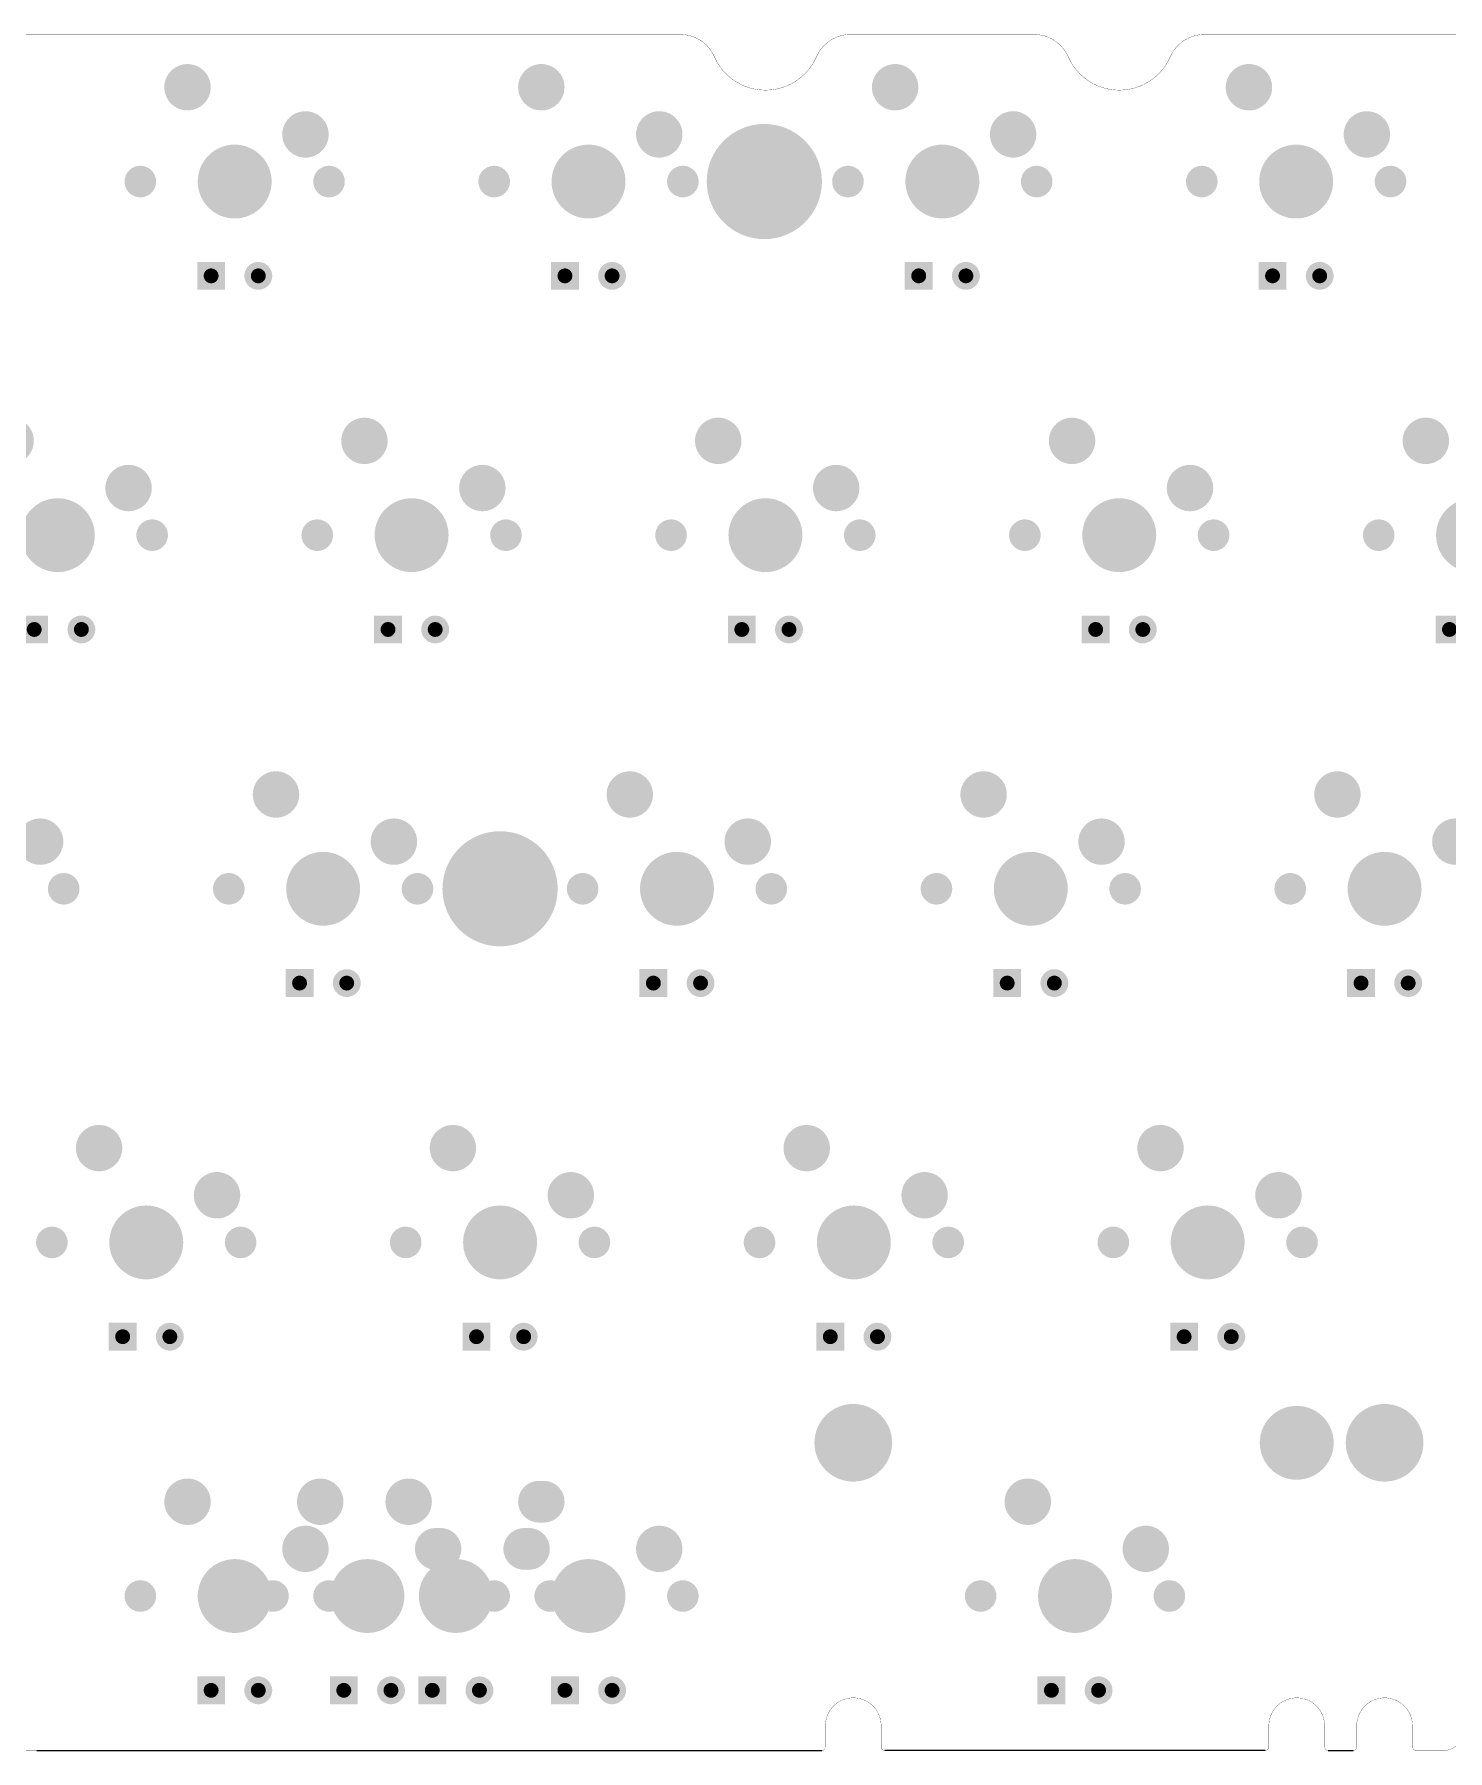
# Model space of a CAD drawing. Header units: millimetres. Extents: x 284 to 586, y -71 to 23.
# Drawn here: x 434 to 510.1, y -71.2 to 21.3 of the extents above; entities that cross this region are included whole.
import ezdxf

# ---------------------------------------------------------------- set-up
doc = ezdxf.new("R2010")
doc.units = ezdxf.units.MM
for name, color, linetype in [('BottomSolder', 6, 'Continuous'), ('KeepOutLayer', 6, 'Continuous'), ('PadHoleLayer', 7, 'Continuous')]:
    doc.layers.add(name, color=color, linetype=linetype)

# ---------------------------------------------------------------- blocks, each defined once
blk = doc.blocks.new('MX1UP__7')
at = {"layer": 'BottomSolder'}
for points, const_width in [([(-1.645, 5.08, 1), (-0.895, 5.08, 1)], 0.75), ([(-0.995, 0, 1), (0.995, 0, 1)], 1.99), ([(-5.505, 0, 1), (-4.655, 0, 1)], 0.85), ([(4.655, 0, 1), (5.505, 0, 1)], 0.85), ([(-4.435, -2.54, 1), (-3.185, -2.54, 1)], 1.25), ([(1.915, -5.08, 1), (3.165, -5.08, 1)], 1.25)]:
    blk.add_lwpolyline(points, format="xyb", close=True, dxfattribs=dict(at, const_width=const_width))
blk.add_solid([(2.02, 5.83), (0.52, 5.83), (2.02, 4.33), (0.52, 4.33)], dxfattribs=at)
at = {"layer": 'PadHoleLayer'}
for points, const_width in [([(-1.47, 5.08, 1), (-1.07, 5.08, 1)], 0.4), ([(1.07, 5.08, 1), (1.47, 5.08, 1)], 0.4), ([(-0.995, 0, 1), (0.995, 0, 1)], 1.99), ([(-5.505, 0, 1), (-4.655, 0, 1)], 0.85), ([(4.655, 0, 1), (5.505, 0, 1)], 0.85), ([(-4.185, -2.54, 1), (-3.435, -2.54, 1)], 0.751), ([(2.165, -5.08, 1), (2.915, -5.08, 1)], 0.751)]:
    blk.add_lwpolyline(points, format="xyb", close=True, dxfattribs=dict(at, const_width=const_width))
blk = doc.blocks.new('MX1UP__11')
at = {"layer": 'BottomSolder'}
for points, const_width in [([(-1.645, 5.08, 1), (-0.895, 5.08, 1)], 0.75), ([(-0.995, 0, 1), (0.995, 0, 1)], 1.99), ([(-5.505, 0, 1), (-4.655, 0, 1)], 0.85), ([(4.655, 0, 1), (5.505, 0, 1)], 0.85), ([(-4.435, -2.54, 1), (-3.185, -2.54, 1)], 1.25), ([(1.915, -5.08, 1), (3.165, -5.08, 1)], 1.25)]:
    blk.add_lwpolyline(points, format="xyb", close=True, dxfattribs=dict(at, const_width=const_width))
blk.add_solid([(2.02, 5.83), (0.52, 5.83), (2.02, 4.33), (0.52, 4.33)], dxfattribs=at)
at = {"layer": 'PadHoleLayer'}
for points, const_width in [([(-1.47, 5.08, 1), (-1.07, 5.08, 1)], 0.4), ([(1.07, 5.08, 1), (1.47, 5.08, 1)], 0.4), ([(-0.995, 0, 1), (0.995, 0, 1)], 1.99), ([(-5.505, 0, 1), (-4.655, 0, 1)], 0.85), ([(4.655, 0, 1), (5.505, 0, 1)], 0.85), ([(-4.185, -2.54, 1), (-3.435, -2.54, 1)], 0.751), ([(2.165, -5.08, 1), (2.915, -5.08, 1)], 0.751)]:
    blk.add_lwpolyline(points, format="xyb", close=True, dxfattribs=dict(at, const_width=const_width))
blk = doc.blocks.new('MX1UP__12')
at = {"layer": 'BottomSolder'}
for points, const_width in [([(-1.645, 5.08, 1), (-0.895, 5.08, 1)], 0.75), ([(-0.995, 0, 1), (0.995, 0, 1)], 1.99), ([(-5.505, 0, 1), (-4.655, 0, 1)], 0.85), ([(4.655, 0, 1), (5.505, 0, 1)], 0.85), ([(-4.435, -2.54, 1), (-3.185, -2.54, 1)], 1.25), ([(1.915, -5.08, 1), (3.165, -5.08, 1)], 1.25)]:
    blk.add_lwpolyline(points, format="xyb", close=True, dxfattribs=dict(at, const_width=const_width))
blk.add_solid([(2.02, 5.83), (0.52, 5.83), (2.02, 4.33), (0.52, 4.33)], dxfattribs=at)
at = {"layer": 'PadHoleLayer'}
for points, const_width in [([(-1.47, 5.08, 1), (-1.07, 5.08, 1)], 0.4), ([(1.07, 5.08, 1), (1.47, 5.08, 1)], 0.4), ([(-0.995, 0, 1), (0.995, 0, 1)], 1.99), ([(-5.505, 0, 1), (-4.655, 0, 1)], 0.85), ([(4.655, 0, 1), (5.505, 0, 1)], 0.85), ([(-4.185, -2.54, 1), (-3.435, -2.54, 1)], 0.751), ([(2.165, -5.08, 1), (2.915, -5.08, 1)], 0.751)]:
    blk.add_lwpolyline(points, format="xyb", close=True, dxfattribs=dict(at, const_width=const_width))
blk = doc.blocks.new('MX1UP__14')
at = {"layer": 'BottomSolder'}
for points, const_width in [([(-1.645, 5.08, 1), (-0.895, 5.08, 1)], 0.75), ([(-0.995, 0, 1), (0.995, 0, 1)], 1.99), ([(-5.505, 0, 1), (-4.655, 0, 1)], 0.85), ([(4.655, 0, 1), (5.505, 0, 1)], 0.85), ([(-4.435, -2.54, 1), (-3.185, -2.54, 1)], 1.25), ([(1.915, -5.08, 1), (3.165, -5.08, 1)], 1.25)]:
    blk.add_lwpolyline(points, format="xyb", close=True, dxfattribs=dict(at, const_width=const_width))
blk.add_solid([(2.02, 5.83), (0.52, 5.83), (2.02, 4.33), (0.52, 4.33)], dxfattribs=at)
at = {"layer": 'PadHoleLayer'}
for points, const_width in [([(-1.47, 5.08, 1), (-1.07, 5.08, 1)], 0.4), ([(1.07, 5.08, 1), (1.47, 5.08, 1)], 0.4), ([(-0.995, 0, 1), (0.995, 0, 1)], 1.99), ([(-5.505, 0, 1), (-4.655, 0, 1)], 0.85), ([(4.655, 0, 1), (5.505, 0, 1)], 0.85), ([(-4.185, -2.54, 1), (-3.435, -2.54, 1)], 0.751), ([(2.165, -5.08, 1), (2.915, -5.08, 1)], 0.751)]:
    blk.add_lwpolyline(points, format="xyb", close=True, dxfattribs=dict(at, const_width=const_width))
blk = doc.blocks.new('MX1UP__17')
at = {"layer": 'BottomSolder'}
for points, const_width in [([(-1.645, 5.08, 1), (-0.895, 5.08, 1)], 0.75), ([(-0.995, 0, 1), (0.995, 0, 1)], 1.99), ([(-5.505, 0, 1), (-4.655, 0, 1)], 0.85), ([(4.655, 0, 1), (5.505, 0, 1)], 0.85), ([(-4.435, -2.54, 1), (-3.185, -2.54, 1)], 1.25), ([(1.852, -5.08, 1), (2.974, -5.08, 1)], 1.123), ([(2.106, -5.08, 1), (3.228, -5.08, 1)], 1.123)]:
    blk.add_lwpolyline(points, format="xyb", close=True, dxfattribs=dict(at, const_width=const_width))
at = {"layer": 'BottomSolder', "const_width": 2.245}
blk.add_lwpolyline([(2.667, -5.08), (2.413, -5.08)], dxfattribs=at)
at = {"layer": 'BottomSolder'}
blk.add_solid([(2.02, 5.83), (0.52, 5.83), (2.02, 4.33), (0.52, 4.33)], dxfattribs=at)
at = {"layer": 'PadHoleLayer'}
for points, const_width in [([(-1.47, 5.08, 1), (-1.07, 5.08, 1)], 0.4), ([(1.07, 5.08, 1), (1.47, 5.08, 1)], 0.4), ([(-0.995, 0, 1), (0.995, 0, 1)], 1.99), ([(-5.505, 0, 1), (-4.655, 0, 1)], 0.85), ([(4.655, 0, 1), (5.505, 0, 1)], 0.85), ([(-4.185, -2.54, 1), (-3.435, -2.54, 1)], 0.751), ([(2.165, -5.08, 1), (2.915, -5.08, 1)], 0.751)]:
    blk.add_lwpolyline(points, format="xyb", close=True, dxfattribs=dict(at, const_width=const_width))
blk = doc.blocks.new('MX1UP__18')
at = {"layer": 'BottomSolder'}
for points, const_width in [([(-1.645, 5.08, 1), (-0.895, 5.08, 1)], 0.75), ([(-0.995, 0, 1), (0.995, 0, 1)], 1.99), ([(-5.505, 0, 1), (-4.655, 0, 1)], 0.85), ([(4.655, 0, 1), (5.505, 0, 1)], 0.85), ([(-4.435, -2.54, 1), (-3.185, -2.54, 1)], 1.25), ([(1.915, -5.08, 1), (3.165, -5.08, 1)], 1.25)]:
    blk.add_lwpolyline(points, format="xyb", close=True, dxfattribs=dict(at, const_width=const_width))
blk.add_solid([(2.02, 5.83), (0.52, 5.83), (2.02, 4.33), (0.52, 4.33)], dxfattribs=at)
at = {"layer": 'PadHoleLayer'}
for points, const_width in [([(-1.47, 5.08, 1), (-1.07, 5.08, 1)], 0.4), ([(1.07, 5.08, 1), (1.47, 5.08, 1)], 0.4), ([(-0.995, 0, 1), (0.995, 0, 1)], 1.99), ([(-5.505, 0, 1), (-4.655, 0, 1)], 0.85), ([(4.655, 0, 1), (5.505, 0, 1)], 0.85), ([(-4.185, -2.54, 1), (-3.435, -2.54, 1)], 0.751), ([(2.165, -5.08, 1), (2.915, -5.08, 1)], 0.751)]:
    blk.add_lwpolyline(points, format="xyb", close=True, dxfattribs=dict(at, const_width=const_width))
blk = doc.blocks.new('MX1UP__28')
at = {"layer": 'BottomSolder'}
for points, const_width in [([(-1.645, 5.08, 1), (-0.895, 5.08, 1)], 0.75), ([(-0.995, 0, 1), (0.995, 0, 1)], 1.99), ([(-5.505, 0, 1), (-4.655, 0, 1)], 0.85), ([(4.655, 0, 1), (5.505, 0, 1)], 0.85), ([(-4.435, -2.54, 1), (-3.185, -2.54, 1)], 1.25), ([(1.915, -5.08, 1), (3.165, -5.08, 1)], 1.25)]:
    blk.add_lwpolyline(points, format="xyb", close=True, dxfattribs=dict(at, const_width=const_width))
blk.add_solid([(2.02, 5.83), (0.52, 5.83), (2.02, 4.33), (0.52, 4.33)], dxfattribs=at)
at = {"layer": 'PadHoleLayer'}
for points, const_width in [([(-1.47, 5.08, 1), (-1.07, 5.08, 1)], 0.4), ([(1.07, 5.08, 1), (1.47, 5.08, 1)], 0.4), ([(-0.995, 0, 1), (0.995, 0, 1)], 1.99), ([(-5.505, 0, 1), (-4.655, 0, 1)], 0.85), ([(4.655, 0, 1), (5.505, 0, 1)], 0.85), ([(-4.185, -2.54, 1), (-3.435, -2.54, 1)], 0.751), ([(2.165, -5.08, 1), (2.915, -5.08, 1)], 0.751)]:
    blk.add_lwpolyline(points, format="xyb", close=True, dxfattribs=dict(at, const_width=const_width))
blk = doc.blocks.new('MX1UP__37')
at = {"layer": 'BottomSolder'}
for points, const_width in [([(-1.645, 5.08, 1), (-0.895, 5.08, 1)], 0.75), ([(-0.995, 0, 1), (0.995, 0, 1)], 1.99), ([(-5.505, 0, 1), (-4.655, 0, 1)], 0.85), ([(4.655, 0, 1), (5.505, 0, 1)], 0.85), ([(-4.435, -2.54, 1), (-3.185, -2.54, 1)], 1.25), ([(1.915, -5.08, 1), (3.165, -5.08, 1)], 1.25)]:
    blk.add_lwpolyline(points, format="xyb", close=True, dxfattribs=dict(at, const_width=const_width))
blk.add_solid([(2.02, 5.83), (0.52, 5.83), (2.02, 4.33), (0.52, 4.33)], dxfattribs=at)
at = {"layer": 'PadHoleLayer'}
for points, const_width in [([(-1.47, 5.08, 1), (-1.07, 5.08, 1)], 0.4), ([(1.07, 5.08, 1), (1.47, 5.08, 1)], 0.4), ([(-0.995, 0, 1), (0.995, 0, 1)], 1.99), ([(-5.505, 0, 1), (-4.655, 0, 1)], 0.85), ([(4.655, 0, 1), (5.505, 0, 1)], 0.85), ([(-4.185, -2.54, 1), (-3.435, -2.54, 1)], 0.751), ([(2.165, -5.08, 1), (2.915, -5.08, 1)], 0.751)]:
    blk.add_lwpolyline(points, format="xyb", close=True, dxfattribs=dict(at, const_width=const_width))
blk = doc.blocks.new('MX1UP__40')
at = {"layer": 'BottomSolder'}
for points, const_width in [([(-1.645, 5.08, 1), (-0.895, 5.08, 1)], 0.75), ([(-0.995, 0, 1), (0.995, 0, 1)], 1.99), ([(-5.505, 0, 1), (-4.655, 0, 1)], 0.85), ([(4.655, 0, 1), (5.505, 0, 1)], 0.85), ([(-4.435, -2.54, 1), (-3.185, -2.54, 1)], 1.25), ([(1.915, -5.08, 1), (3.165, -5.08, 1)], 1.25)]:
    blk.add_lwpolyline(points, format="xyb", close=True, dxfattribs=dict(at, const_width=const_width))
blk.add_solid([(2.02, 5.83), (0.52, 5.83), (2.02, 4.33), (0.52, 4.33)], dxfattribs=at)
at = {"layer": 'PadHoleLayer'}
for points, const_width in [([(-1.47, 5.08, 1), (-1.07, 5.08, 1)], 0.4), ([(1.07, 5.08, 1), (1.47, 5.08, 1)], 0.4), ([(-0.995, 0, 1), (0.995, 0, 1)], 1.99), ([(-5.505, 0, 1), (-4.655, 0, 1)], 0.85), ([(4.655, 0, 1), (5.505, 0, 1)], 0.85), ([(-4.185, -2.54, 1), (-3.435, -2.54, 1)], 0.751), ([(2.165, -5.08, 1), (2.915, -5.08, 1)], 0.751)]:
    blk.add_lwpolyline(points, format="xyb", close=True, dxfattribs=dict(at, const_width=const_width))
blk = doc.blocks.new('MX1UP__41')
at = {"layer": 'BottomSolder'}
for points, const_width in [([(-1.645, 5.08, 1), (-0.895, 5.08, 1)], 0.75), ([(-0.995, 0, 1), (0.995, 0, 1)], 1.99), ([(-5.505, 0, 1), (-4.655, 0, 1)], 0.85), ([(4.655, 0, 1), (5.505, 0, 1)], 0.85), ([(-4.435, -2.54, 1), (-3.185, -2.54, 1)], 1.25), ([(1.915, -5.08, 1), (3.165, -5.08, 1)], 1.25)]:
    blk.add_lwpolyline(points, format="xyb", close=True, dxfattribs=dict(at, const_width=const_width))
blk.add_solid([(2.02, 5.83), (0.52, 5.83), (2.02, 4.33), (0.52, 4.33)], dxfattribs=at)
at = {"layer": 'PadHoleLayer'}
for points, const_width in [([(-1.47, 5.08, 1), (-1.07, 5.08, 1)], 0.4), ([(1.07, 5.08, 1), (1.47, 5.08, 1)], 0.4), ([(-0.995, 0, 1), (0.995, 0, 1)], 1.99), ([(-5.505, 0, 1), (-4.655, 0, 1)], 0.85), ([(4.655, 0, 1), (5.505, 0, 1)], 0.85), ([(-4.185, -2.54, 1), (-3.435, -2.54, 1)], 0.751), ([(2.165, -5.08, 1), (2.915, -5.08, 1)], 0.751)]:
    blk.add_lwpolyline(points, format="xyb", close=True, dxfattribs=dict(at, const_width=const_width))
blk = doc.blocks.new('MX1UP__42')
at = {"layer": 'BottomSolder'}
for points, const_width in [([(-1.645, 5.08, 1), (-0.895, 5.08, 1)], 0.75), ([(-0.995, 0, 1), (0.995, 0, 1)], 1.99), ([(-5.505, 0, 1), (-4.655, 0, 1)], 0.85), ([(4.655, 0, 1), (5.505, 0, 1)], 0.85), ([(-4.435, -2.54, 1), (-3.185, -2.54, 1)], 1.25), ([(1.915, -5.08, 1), (3.165, -5.08, 1)], 1.25)]:
    blk.add_lwpolyline(points, format="xyb", close=True, dxfattribs=dict(at, const_width=const_width))
blk.add_solid([(2.02, 5.83), (0.52, 5.83), (2.02, 4.33), (0.52, 4.33)], dxfattribs=at)
at = {"layer": 'PadHoleLayer'}
for points, const_width in [([(-1.47, 5.08, 1), (-1.07, 5.08, 1)], 0.4), ([(1.07, 5.08, 1), (1.47, 5.08, 1)], 0.4), ([(-0.995, 0, 1), (0.995, 0, 1)], 1.99), ([(-5.505, 0, 1), (-4.655, 0, 1)], 0.85), ([(4.655, 0, 1), (5.505, 0, 1)], 0.85), ([(-4.185, -2.54, 1), (-3.435, -2.54, 1)], 0.751), ([(2.165, -5.08, 1), (2.915, -5.08, 1)], 0.751)]:
    blk.add_lwpolyline(points, format="xyb", close=True, dxfattribs=dict(at, const_width=const_width))
blk = doc.blocks.new('MX1UP__44')
at = {"layer": 'BottomSolder'}
for points, const_width in [([(-1.645, 5.08, 1), (-0.895, 5.08, 1)], 0.75), ([(-0.995, 0, 1), (0.995, 0, 1)], 1.99), ([(-5.505, 0, 1), (-4.655, 0, 1)], 0.85), ([(4.655, 0, 1), (5.505, 0, 1)], 0.85), ([(-4.435, -2.54, 1), (-3.185, -2.54, 1)], 1.25), ([(1.915, -5.08, 1), (3.165, -5.08, 1)], 1.25)]:
    blk.add_lwpolyline(points, format="xyb", close=True, dxfattribs=dict(at, const_width=const_width))
blk.add_solid([(2.02, 5.83), (0.52, 5.83), (2.02, 4.33), (0.52, 4.33)], dxfattribs=at)
at = {"layer": 'PadHoleLayer'}
for points, const_width in [([(-1.47, 5.08, 1), (-1.07, 5.08, 1)], 0.4), ([(1.07, 5.08, 1), (1.47, 5.08, 1)], 0.4), ([(-0.995, 0, 1), (0.995, 0, 1)], 1.99), ([(-5.505, 0, 1), (-4.655, 0, 1)], 0.85), ([(4.655, 0, 1), (5.505, 0, 1)], 0.85), ([(-4.185, -2.54, 1), (-3.435, -2.54, 1)], 0.751), ([(2.165, -5.08, 1), (2.915, -5.08, 1)], 0.751)]:
    blk.add_lwpolyline(points, format="xyb", close=True, dxfattribs=dict(at, const_width=const_width))
blk = doc.blocks.new('MX1UP__47')
at = {"layer": 'BottomSolder'}
for points, const_width in [([(-1.645, 5.08, 1), (-0.895, 5.08, 1)], 0.75), ([(-0.995, 0, 1), (0.995, 0, 1)], 1.99), ([(-5.505, 0, 1), (-4.655, 0, 1)], 0.85), ([(4.655, 0, 1), (5.505, 0, 1)], 0.85), ([(-4.435, -2.54, 1), (-3.185, -2.54, 1)], 1.25), ([(1.915, -5.08, 1), (3.165, -5.08, 1)], 1.25)]:
    blk.add_lwpolyline(points, format="xyb", close=True, dxfattribs=dict(at, const_width=const_width))
blk.add_solid([(2.02, 5.83), (0.52, 5.83), (2.02, 4.33), (0.52, 4.33)], dxfattribs=at)
at = {"layer": 'PadHoleLayer'}
for points, const_width in [([(-1.47, 5.08, 1), (-1.07, 5.08, 1)], 0.4), ([(1.07, 5.08, 1), (1.47, 5.08, 1)], 0.4), ([(-0.995, 0, 1), (0.995, 0, 1)], 1.99), ([(-5.505, 0, 1), (-4.655, 0, 1)], 0.85), ([(4.655, 0, 1), (5.505, 0, 1)], 0.85), ([(-4.185, -2.54, 1), (-3.435, -2.54, 1)], 0.751), ([(2.165, -5.08, 1), (2.915, -5.08, 1)], 0.751)]:
    blk.add_lwpolyline(points, format="xyb", close=True, dxfattribs=dict(at, const_width=const_width))
blk = doc.blocks.new('MX1UP__51')
at = {"layer": 'BottomSolder'}
for points, const_width in [([(-1.645, 5.08, 1), (-0.895, 5.08, 1)], 0.75), ([(-0.995, 0, 1), (0.995, 0, 1)], 1.99), ([(-5.505, 0, 1), (-4.655, 0, 1)], 0.85), ([(4.655, 0, 1), (5.505, 0, 1)], 0.85), ([(-4.435, -2.54, 1), (-3.185, -2.54, 1)], 1.25), ([(1.915, -5.08, 1), (3.165, -5.08, 1)], 1.25)]:
    blk.add_lwpolyline(points, format="xyb", close=True, dxfattribs=dict(at, const_width=const_width))
blk.add_solid([(2.02, 5.83), (0.52, 5.83), (2.02, 4.33), (0.52, 4.33)], dxfattribs=at)
at = {"layer": 'PadHoleLayer'}
for points, const_width in [([(-1.47, 5.08, 1), (-1.07, 5.08, 1)], 0.4), ([(1.07, 5.08, 1), (1.47, 5.08, 1)], 0.4), ([(-0.995, 0, 1), (0.995, 0, 1)], 1.99), ([(-5.505, 0, 1), (-4.655, 0, 1)], 0.85), ([(4.655, 0, 1), (5.505, 0, 1)], 0.85), ([(-4.185, -2.54, 1), (-3.435, -2.54, 1)], 0.751), ([(2.165, -5.08, 1), (2.915, -5.08, 1)], 0.751)]:
    blk.add_lwpolyline(points, format="xyb", close=True, dxfattribs=dict(at, const_width=const_width))
blk = doc.blocks.new('MX1UP__54')
at = {"layer": 'BottomSolder'}
for points, const_width in [([(-1.645, 5.08, 1), (-0.895, 5.08, 1)], 0.75), ([(-0.995, 0, 1), (0.995, 0, 1)], 1.99), ([(-5.505, 0, 1), (-4.655, 0, 1)], 0.85), ([(4.655, 0, 1), (5.505, 0, 1)], 0.85), ([(-4.435, -2.54, 1), (-3.185, -2.54, 1)], 1.25), ([(1.915, -5.08, 1), (3.165, -5.08, 1)], 1.25)]:
    blk.add_lwpolyline(points, format="xyb", close=True, dxfattribs=dict(at, const_width=const_width))
blk.add_solid([(2.02, 5.83), (0.52, 5.83), (2.02, 4.33), (0.52, 4.33)], dxfattribs=at)
at = {"layer": 'PadHoleLayer'}
for points, const_width in [([(-1.47, 5.08, 1), (-1.07, 5.08, 1)], 0.4), ([(1.07, 5.08, 1), (1.47, 5.08, 1)], 0.4), ([(-0.995, 0, 1), (0.995, 0, 1)], 1.99), ([(-5.505, 0, 1), (-4.655, 0, 1)], 0.85), ([(4.655, 0, 1), (5.505, 0, 1)], 0.85), ([(-4.185, -2.54, 1), (-3.435, -2.54, 1)], 0.751), ([(2.165, -5.08, 1), (2.915, -5.08, 1)], 0.751)]:
    blk.add_lwpolyline(points, format="xyb", close=True, dxfattribs=dict(at, const_width=const_width))
blk = doc.blocks.new('MX1UP__63')
at = {"layer": 'BottomSolder'}
for points, const_width in [([(-1.645, 5.08, 1), (-0.895, 5.08, 1)], 0.75), ([(-0.995, 0, 1), (0.995, 0, 1)], 1.99), ([(-5.505, 0, 1), (-4.655, 0, 1)], 0.85), ([(4.655, 0, 1), (5.505, 0, 1)], 0.85), ([(-4.435, -2.54, 1), (-3.185, -2.54, 1)], 1.25), ([(1.915, -5.08, 1), (3.165, -5.08, 1)], 1.25)]:
    blk.add_lwpolyline(points, format="xyb", close=True, dxfattribs=dict(at, const_width=const_width))
blk.add_solid([(2.02, 5.83), (0.52, 5.83), (2.02, 4.33), (0.52, 4.33)], dxfattribs=at)
at = {"layer": 'PadHoleLayer'}
for points, const_width in [([(-1.47, 5.08, 1), (-1.07, 5.08, 1)], 0.4), ([(1.07, 5.08, 1), (1.47, 5.08, 1)], 0.4), ([(-0.995, 0, 1), (0.995, 0, 1)], 1.99), ([(-5.505, 0, 1), (-4.655, 0, 1)], 0.85), ([(4.655, 0, 1), (5.505, 0, 1)], 0.85), ([(-4.185, -2.54, 1), (-3.435, -2.54, 1)], 0.751), ([(2.165, -5.08, 1), (2.915, -5.08, 1)], 0.751)]:
    blk.add_lwpolyline(points, format="xyb", close=True, dxfattribs=dict(at, const_width=const_width))
blk = doc.blocks.new('MX1UP__64')
at = {"layer": 'BottomSolder'}
for points, const_width in [([(-1.645, 5.08, 1), (-0.895, 5.08, 1)], 0.75), ([(-0.995, 0, 1), (0.995, 0, 1)], 1.99), ([(-5.505, 0, 1), (-4.655, 0, 1)], 0.85), ([(4.655, 0, 1), (5.505, 0, 1)], 0.85), ([(-4.435, -2.54, 1), (-3.185, -2.54, 1)], 1.25), ([(1.915, -5.08, 1), (3.165, -5.08, 1)], 1.25)]:
    blk.add_lwpolyline(points, format="xyb", close=True, dxfattribs=dict(at, const_width=const_width))
blk.add_solid([(2.02, 5.83), (0.52, 5.83), (2.02, 4.33), (0.52, 4.33)], dxfattribs=at)
at = {"layer": 'PadHoleLayer'}
for points, const_width in [([(-1.47, 5.08, 1), (-1.07, 5.08, 1)], 0.4), ([(1.07, 5.08, 1), (1.47, 5.08, 1)], 0.4), ([(-0.995, 0, 1), (0.995, 0, 1)], 1.99), ([(-5.505, 0, 1), (-4.655, 0, 1)], 0.85), ([(4.655, 0, 1), (5.505, 0, 1)], 0.85), ([(-4.185, -2.54, 1), (-3.435, -2.54, 1)], 0.751), ([(2.165, -5.08, 1), (2.915, -5.08, 1)], 0.751)]:
    blk.add_lwpolyline(points, format="xyb", close=True, dxfattribs=dict(at, const_width=const_width))
blk = doc.blocks.new('MX1UP__65')
at = {"layer": 'BottomSolder'}
for points, const_width in [([(-1.645, 5.08, 1), (-0.895, 5.08, 1)], 0.75), ([(-0.995, 0, 1), (0.995, 0, 1)], 1.99), ([(-5.505, 0, 1), (-4.655, 0, 1)], 0.85), ([(4.655, 0, 1), (5.505, 0, 1)], 0.85), ([(-4.435, -2.54, 1), (-3.185, -2.54, 1)], 1.25), ([(1.915, -5.08, 1), (3.165, -5.08, 1)], 1.25)]:
    blk.add_lwpolyline(points, format="xyb", close=True, dxfattribs=dict(at, const_width=const_width))
blk.add_solid([(2.02, 5.83), (0.52, 5.83), (2.02, 4.33), (0.52, 4.33)], dxfattribs=at)
at = {"layer": 'PadHoleLayer'}
for points, const_width in [([(-1.47, 5.08, 1), (-1.07, 5.08, 1)], 0.4), ([(1.07, 5.08, 1), (1.47, 5.08, 1)], 0.4), ([(-0.995, 0, 1), (0.995, 0, 1)], 1.99), ([(-5.505, 0, 1), (-4.655, 0, 1)], 0.85), ([(4.655, 0, 1), (5.505, 0, 1)], 0.85), ([(-4.185, -2.54, 1), (-3.435, -2.54, 1)], 0.751), ([(2.165, -5.08, 1), (2.915, -5.08, 1)], 0.751)]:
    blk.add_lwpolyline(points, format="xyb", close=True, dxfattribs=dict(at, const_width=const_width))
blk = doc.blocks.new('MX1UP__66')
at = {"layer": 'BottomSolder'}
for points, const_width in [([(-1.645, 5.08, 1), (-0.895, 5.08, 1)], 0.75), ([(-0.995, 0, 1), (0.995, 0, 1)], 1.99), ([(-5.505, 0, 1), (-4.655, 0, 1)], 0.85), ([(4.655, 0, 1), (5.505, 0, 1)], 0.85), ([(-4.435, -2.54, 1), (-3.185, -2.54, 1)], 1.25), ([(1.915, -5.08, 1), (3.165, -5.08, 1)], 1.25)]:
    blk.add_lwpolyline(points, format="xyb", close=True, dxfattribs=dict(at, const_width=const_width))
blk.add_solid([(2.02, 5.83), (0.52, 5.83), (2.02, 4.33), (0.52, 4.33)], dxfattribs=at)
at = {"layer": 'PadHoleLayer'}
for points, const_width in [([(-1.47, 5.08, 1), (-1.07, 5.08, 1)], 0.4), ([(1.07, 5.08, 1), (1.47, 5.08, 1)], 0.4), ([(-0.995, 0, 1), (0.995, 0, 1)], 1.99), ([(-5.505, 0, 1), (-4.655, 0, 1)], 0.85), ([(4.655, 0, 1), (5.505, 0, 1)], 0.85), ([(-4.185, -2.54, 1), (-3.435, -2.54, 1)], 0.751), ([(2.165, -5.08, 1), (2.915, -5.08, 1)], 0.751)]:
    blk.add_lwpolyline(points, format="xyb", close=True, dxfattribs=dict(at, const_width=const_width))
blk = doc.blocks.new('MX1UP__82')
at = {"layer": 'BottomSolder'}
for points, const_width in [([(-1.645, 5.08, 1), (-0.895, 5.08, 1)], 0.75), ([(-0.995, 0, 1), (0.995, 0, 1)], 1.99), ([(-5.505, 0, 1), (-4.655, 0, 1)], 0.85), ([(4.655, 0, 1), (5.505, 0, 1)], 0.85), ([(-4.498, -2.54, 1), (-3.376, -2.54, 1)], 1.123), ([(-4.244, -2.54, 1), (-3.122, -2.54, 1)], 1.123), ([(1.915, -5.08, 1), (3.165, -5.08, 1)], 1.25)]:
    blk.add_lwpolyline(points, format="xyb", close=True, dxfattribs=dict(at, const_width=const_width))
at = {"layer": 'BottomSolder', "const_width": 2.245}
blk.add_lwpolyline([(-3.683, -2.54), (-3.937, -2.54)], dxfattribs=at)
at = {"layer": 'BottomSolder'}
blk.add_solid([(2.02, 5.83), (0.52, 5.83), (2.02, 4.33), (0.52, 4.33)], dxfattribs=at)
at = {"layer": 'PadHoleLayer'}
for points, const_width in [([(-1.47, 5.08, 1), (-1.07, 5.08, 1)], 0.4), ([(1.07, 5.08, 1), (1.47, 5.08, 1)], 0.4), ([(-0.995, 0, 1), (0.995, 0, 1)], 1.99), ([(-5.505, 0, 1), (-4.655, 0, 1)], 0.85), ([(4.655, 0, 1), (5.505, 0, 1)], 0.85), ([(-4.185, -2.54, 1), (-3.435, -2.54, 1)], 0.751), ([(2.165, -5.08, 1), (2.915, -5.08, 1)], 0.751)]:
    blk.add_lwpolyline(points, format="xyb", close=True, dxfattribs=dict(at, const_width=const_width))
blk = doc.blocks.new('MX1UP__83')
at = {"layer": 'BottomSolder'}
for points, const_width in [([(-1.645, 5.08, 1), (-0.895, 5.08, 1)], 0.75), ([(-0.995, 0, 1), (0.995, 0, 1)], 1.99), ([(-5.505, 0, 1), (-4.655, 0, 1)], 0.85), ([(4.655, 0, 1), (5.505, 0, 1)], 0.85), ([(-4.435, -2.54, 1), (-3.185, -2.54, 1)], 1.25), ([(1.915, -5.08, 1), (3.165, -5.08, 1)], 1.25)]:
    blk.add_lwpolyline(points, format="xyb", close=True, dxfattribs=dict(at, const_width=const_width))
blk.add_solid([(2.02, 5.83), (0.52, 5.83), (2.02, 4.33), (0.52, 4.33)], dxfattribs=at)
at = {"layer": 'PadHoleLayer'}
for points, const_width in [([(-1.47, 5.08, 1), (-1.07, 5.08, 1)], 0.4), ([(1.07, 5.08, 1), (1.47, 5.08, 1)], 0.4), ([(-0.995, 0, 1), (0.995, 0, 1)], 1.99), ([(-5.505, 0, 1), (-4.655, 0, 1)], 0.85), ([(4.655, 0, 1), (5.505, 0, 1)], 0.85), ([(-4.185, -2.54, 1), (-3.435, -2.54, 1)], 0.751), ([(2.165, -5.08, 1), (2.915, -5.08, 1)], 0.751)]:
    blk.add_lwpolyline(points, format="xyb", close=True, dxfattribs=dict(at, const_width=const_width))
blk = doc.blocks.new('MX1UP__45')
at = {"layer": 'BottomSolder'}
for points, const_width in [([(-1.645, 5.08, 1), (-0.895, 5.08, 1)], 0.75), ([(-0.995, 0, 1), (0.995, 0, 1)], 1.99), ([(-5.505, 0, 1), (-4.655, 0, 1)], 0.85), ([(4.655, 0, 1), (5.505, 0, 1)], 0.85), ([(-4.435, -2.54, 1), (-3.185, -2.54, 1)], 1.25), ([(1.915, -5.08, 1), (3.165, -5.08, 1)], 1.25)]:
    blk.add_lwpolyline(points, format="xyb", close=True, dxfattribs=dict(at, const_width=const_width))
blk.add_solid([(2.02, 5.83), (0.52, 5.83), (2.02, 4.33), (0.52, 4.33)], dxfattribs=at)
at = {"layer": 'PadHoleLayer'}
for points, const_width in [([(-1.47, 5.08, 1), (-1.07, 5.08, 1)], 0.4), ([(1.07, 5.08, 1), (1.47, 5.08, 1)], 0.4), ([(-0.995, 0, 1), (0.995, 0, 1)], 1.99), ([(-5.505, 0, 1), (-4.655, 0, 1)], 0.85), ([(4.655, 0, 1), (5.505, 0, 1)], 0.85), ([(-4.185, -2.54, 1), (-3.435, -2.54, 1)], 0.751), ([(2.165, -5.08, 1), (2.915, -5.08, 1)], 0.751)]:
    blk.add_lwpolyline(points, format="xyb", close=True, dxfattribs=dict(at, const_width=const_width))

msp = doc.modelspace()

# ---------------------------------------------------------------- linework, layer by layer
for p, q in [((434.125, -71.191), (476.395, -71.193)), ((500.265, -71.191), (479.789, -71.191)), ((503.668, -71.194), (504.999, -71.194))]:
    msp.add_line(p, q)
at = {"layer": 'BottomSolder'}
for points, const_width in [([(471.752, 13.334, 1), (474.854, 13.334, 1)], 3.102), ([(457.523, -24.766, 1), (460.625, -24.766, 1)], 3.102), ([(477.046, -54.611, 1), (479.138, -54.611, 1)], 2.092), ([(505.653, -54.611, 1), (507.745, -54.611, 1)], 2.092)]:
    msp.add_lwpolyline(points, format="xyb", close=True, dxfattribs=dict(at, const_width=const_width))
at = {"layer": 'KeepOutLayer', "const_width": 0.0127}
for points in [[(420.794, 21.259), (468.779, 21.259)], [(477.944, 21.259), (487.829, 21.259)], [(496.994, 21.259), (544.979, 21.259)], [(476.592, -70.991), (476.592, -69.851)], [(479.592, -70.991), (479.592, -69.851)], [(500.468, -70.991), (500.468, -69.851)], [(503.468, -70.991), (503.468, -69.851)], [(505.199, -70.991), (505.199, -69.851)], [(508.199, -70.991), (508.199, -69.851)], [(432.231, -71.191), (434.128, -71.191)], [(508.399, -71.191), (509.888, -71.191)]]:
    msp.add_lwpolyline(points, dxfattribs=at)
at = {"layer": 'KeepOutLayer', "const_width": 0.00635}
for points in [[(468.776, 21.259, 1), (468.782, 21.259, 1)], [(468.776, 21.259, 1), (468.782, 21.259, 1)], [(477.941, 21.259, 1), (477.947, 21.259, 1)], [(477.941, 21.259, 1), (477.947, 21.259, 1)], [(487.826, 21.259, 1), (487.832, 21.259, 1)], [(487.826, 21.259, 1), (487.832, 21.259, 1)], [(496.991, 21.259, 1), (496.997, 21.259, 1)], [(496.991, 21.259, 1), (496.997, 21.259, 1)], [(470.609, 20.059, 1), (470.615, 20.059, 1)], [(470.609, 20.059, 1), (470.615, 20.059, 1)], [(476.108, 20.059, 1), (476.114, 20.059, 1)], [(476.108, 20.059, 1), (476.114, 20.059, 1)], [(489.659, 20.059, 1), (489.665, 20.059, 1)], [(489.659, 20.059, 1), (489.665, 20.059, 1)], [(495.158, 20.059, 1), (495.164, 20.059, 1)], [(495.158, 20.059, 1), (495.164, 20.059, 1)], [(476.589, -69.851, 1), (476.595, -69.851, 1)], [(476.589, -69.851, 1), (476.595, -69.851, 1)], [(479.589, -69.851, 1), (479.595, -69.851, 1)], [(479.589, -69.851, 1), (479.595, -69.851, 1)], [(500.465, -69.851, 1), (500.471, -69.851, 1)], [(500.465, -69.851, 1), (500.471, -69.851, 1)], [(503.465, -69.851, 1), (503.471, -69.851, 1)], [(503.465, -69.851, 1), (503.471, -69.851, 1)], [(505.196, -69.851, 1), (505.202, -69.851, 1)], [(505.196, -69.851, 1), (505.202, -69.851, 1)], [(508.196, -69.851, 1), (508.202, -69.851, 1)], [(508.196, -69.851, 1), (508.202, -69.851, 1)], [(434.125, -71.191, 1), (434.131, -71.191, 1)], [(434.125, -71.191, 1), (434.131, -71.191, 1)], [(476.389, -71.191, 1), (476.395, -71.191, 1)], [(476.389, -71.191, 1), (476.395, -71.191, 1)], [(476.589, -70.991, 1), (476.595, -70.991, 1)], [(476.589, -70.991, 1), (476.595, -70.991, 1)], [(479.589, -70.991, 1), (479.595, -70.991, 1)], [(479.589, -70.991, 1), (479.595, -70.991, 1)], [(479.789, -71.191, 1), (479.795, -71.191, 1)], [(479.789, -71.191, 1), (479.795, -71.191, 1)], [(500.265, -71.191, 1), (500.271, -71.191, 1)], [(500.265, -71.191, 1), (500.271, -71.191, 1)], [(500.465, -70.991, 1), (500.471, -70.991, 1)], [(500.465, -70.991, 1), (500.471, -70.991, 1)], [(503.465, -70.991, 1), (503.471, -70.991, 1)], [(503.465, -70.991, 1), (503.471, -70.991, 1)], [(503.665, -71.191, 1), (503.671, -71.191, 1)], [(503.665, -71.191, 1), (503.671, -71.191, 1)], [(504.996, -71.191, 1), (505.002, -71.191, 1)], [(504.996, -71.191, 1), (505.002, -71.191, 1)], [(505.196, -70.991, 1), (505.202, -70.991, 1)], [(505.196, -70.991, 1), (505.202, -70.991, 1)], [(508.196, -70.991, 1), (508.202, -70.991, 1)], [(508.196, -70.991, 1), (508.202, -70.991, 1)], [(508.396, -71.191, 1), (508.402, -71.191, 1)], [(508.396, -71.191, 1), (508.402, -71.191, 1)], [(509.885, -71.191, 1), (509.891, -71.191, 1)], [(509.885, -71.191, 1), (509.891, -71.191, 1)]]:
    msp.add_lwpolyline(points, format="xyb", close=True, dxfattribs=at)
at = {"layer": 'KeepOutLayer', "const_width": 0.0127}
for points in [[(468.779, 21.259, -0.298217), (470.612, 20.059)], [(476.111, 20.059, -0.298217), (477.944, 21.259)], [(487.829, 21.259, -0.298217), (489.662, 20.059)], [(495.161, 20.059, -0.298217), (496.994, 21.259)], [(476.111, 20.059, -0.654654), (470.612, 20.059)], [(495.161, 20.059, -0.654654), (489.662, 20.059)], [(476.592, -69.851, -1), (479.592, -69.851)], [(500.468, -69.851, -1), (503.468, -69.851)], [(505.199, -69.851, -1), (508.199, -69.851)], [(476.592, -70.991, -0.414214), (476.392, -71.191)], [(479.792, -71.191, -0.414214), (479.592, -70.991)], [(500.468, -70.991, -0.414214), (500.268, -71.191)], [(503.668, -71.191, -0.414214), (503.468, -70.991)], [(505.199, -70.991, -0.414214), (504.999, -71.191)], [(508.399, -71.191, -0.414214), (508.199, -70.991)], [(510.877, -70.341, -0.37077), (509.888, -71.191)]]:
    msp.add_lwpolyline(points, format="xyb", dxfattribs=at)
at = {"layer": 'PadHoleLayer'}
for points, const_width in [([(472.365, 14.271), (474.241, 14.271, -1), (474.241, 12.397), (472.365, 12.397, -1)], 0.625), ([(458.136, -23.829), (460.012, -23.829, -1), (460.012, -25.703), (458.136, -25.703, -1)], 0.625), ([(477.097, -54.611, 1), (479.087, -54.611, 1)], 1.99), ([(500.973, -54.611, 1), (502.963, -54.611, 1)], 1.99), ([(505.704, -54.611, 1), (507.694, -54.611, 1)], 1.99)]:
    msp.add_lwpolyline(points, format="xyb", close=True, dxfattribs=dict(at, const_width=const_width))

# ---------------------------------------------------------------- block references
at = {"rotation": 180}
for name, p in [('MX1UP__63', (444.786, 13.334)), ('MX1UP__64', (463.836, 13.334)), ('MX1UP__65', (482.886, 13.334)), ('MX1UP__66', (501.936, 13.334)), ('MX1UP__12', (435.261, -5.716)), ('MX1UP__7', (454.311, -5.716)), ('MX1UP__14', (473.361, -5.716)), ('MX1UP__18', (492.411, -5.716)), ('MX1UP__44', (511.461, -5.716)), ('MX1UP__37', (430.499, -24.766)), ('MX1UP__40', (449.549, -24.766)), ('MX1UP__41', (468.599, -24.766)), ('MX1UP__42', (487.649, -24.766)), ('MX1UP__47', (506.699, -24.766)), ('MX1UP__28', (440.024, -43.816)), ('MX1UP__54', (459.074, -43.816)), ('MX1UP__11', (478.124, -43.816)), ('MX1UP__51', (497.174, -43.816)), ('MX1UP__83', (444.786, -62.866)), ('MX1UP__82', (451.93, -62.866)), ('MX1UP__82', (456.693, -62.866)), ('MX1UP__17', (463.836, -62.866)), ('MX1UP__45', (490.03, -62.866))]:
    msp.add_blockref(name, p, dxfattribs=at)

doc.saveas('drawing.dxf')
